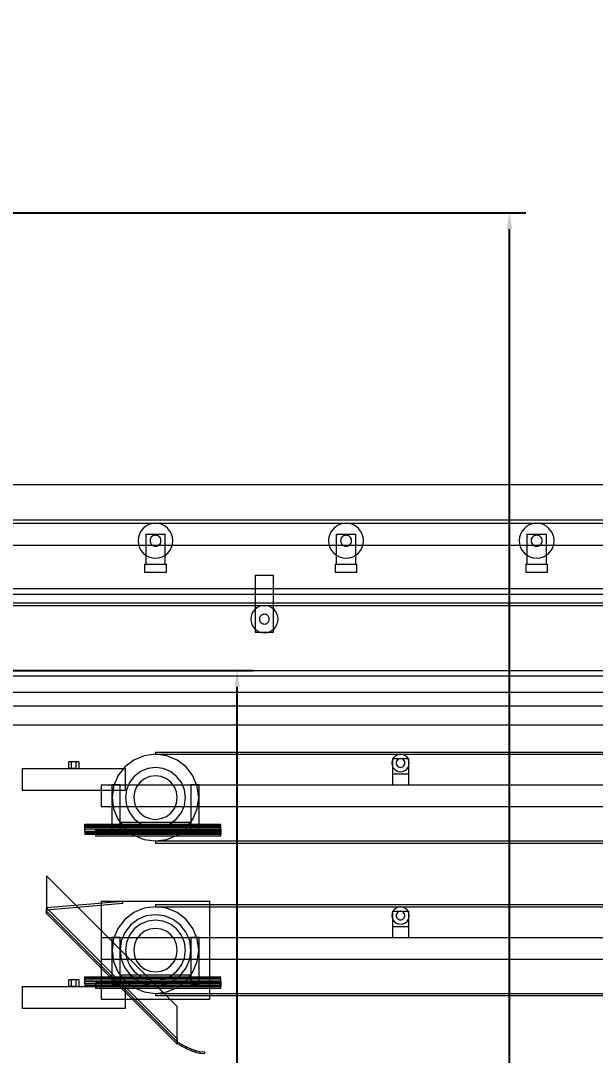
# Model space of a CAD drawing. Header units: millimetres. Extents: x -191664 to 191490, y -197311 to 10263.
# Drawn here: x 1307 to 2362, y -123906 to -122008 of the extents above; entities that cross this region are included whole.
import ezdxf

# ---------------------------------------------------------------- set-up
doc = ezdxf.new("R2010")
doc.units = ezdxf.units.MM
for name, color, linetype, lineweight in [('COTAS_O', 1, 'Continuous', 0), ('COTAS_R', 1, 'Continuous', 0), ('DET_secador_lateral', 7, 'Continuous', 0), ('R15_COTAS_TRANSPORTE_P', 1, 'Continuous', 0)]:
    doc.layers.add(name, color=color, linetype=linetype, lineweight=lineweight)
doc.dimstyles.new('PLANTA_20', dxfattribs={"dimtxt": 50, "dimasz": 30, "dimexe": 30, "dimexo": 16, "dimgap": 20, "dimtad": 1, "dimtih": 1, "dimtoh": 1, "dimdec": 1, "dimzin": 0, "dimdsep": 46, "dimcen": 0.09, "dimadec": 0, "dimazin": 0, "dimtfac": 1, "dimtdec": 4, "dimtofl": 0, "dimtmove": 0, "dimatfit": 3, "dimfxl": 1, "dimtolj": 1, "dimtzin": 0, "dimarcsym": 0})

# ---------------------------------------------------------------- blocks, each defined once
blk = doc.blocks.new('*D88')
at = {"layer": 'COTAS_O', "color": 0, "lineweight": -2, "transparency": 16777216}
for p, q in [((1120.7, -123200), (1734.7, -123200)), ((1704.7, -126170), (1704.7, -123230)), ((1120.7, -126200), (1734.7, -126200))]:
    blk.add_line(p, q, dxfattribs=at)
at = {"layer": 'COTAS_O', "color": 0, "transparency": 16777216}
for points in [[(1699.7, -123230), (1709.7, -123230), (1704.7, -123200)], [(1699.7, -126170), (1709.7, -126170), (1704.7, -126200)]]:
    blk.add_solid(points, dxfattribs=at)
at = {"layer": 'Defpoints', "color": 0, "transparency": 16777216}
for p in [(1104.7, -123200), (1704.7, -123200), (1104.7, -126200)]:
    blk.add_point(p, dxfattribs=at)
blk = doc.blocks.new('*D89')
at = {"layer": 'COTAS_R', "color": 0, "lineweight": -2, "transparency": 16777216}
for p, q in [((1120.7, -122360), (2234.7, -122360)), ((2204.7, -126170), (2204.7, -122390)), ((1120.7, -126200), (2234.7, -126200))]:
    blk.add_line(p, q, dxfattribs=at)
at = {"layer": 'COTAS_R', "color": 0, "transparency": 16777216}
for points in [[(2199.7, -122390), (2209.7, -122390), (2204.7, -122360)], [(2199.7, -126170), (2209.7, -126170), (2204.7, -126200)]]:
    blk.add_solid(points, dxfattribs=at)
at = {"layer": 'Defpoints', "color": 0, "transparency": 16777216}
for p in [(1104.7, -122360), (2204.7, -122360), (1104.7, -126200)]:
    blk.add_point(p, dxfattribs=at)
blk = doc.blocks.new('*D133')
at = {"layer": 'Defpoints', "color": 0, "transparency": 16777216}
for p in [(439.7, -194148), (217.9, -194406.1), (-500, -194490), (-500, -194490), (500, -194490)]:
    blk.add_point(p, dxfattribs=at)
at = {"layer": 'R15_COTAS_TRANSPORTE_P', "color": 0, "lineweight": -2, "transparency": 16777216}
blk.add_arc((-500, -194490), 722.8, 2.3783, 17.6217, dxfattribs=at)
at = {"layer": 'R15_COTAS_TRANSPORTE_P', "color": 0, "transparency": 16777216}
for points in [[(184.1, -194272.8), (193.6, -194269.6), (179.2, -194242.8)], [(227.1, -194459.9), (217.2, -194460.1), (222.8, -194490)]]:
    blk.add_solid(points, dxfattribs=at)

msp = doc.modelspace()

# ---------------------------------------------------------------- linework, layer by layer
at = {"layer": 'DET_secador_lateral', "color": 253, "true_color": 0x97a8b0}
for p, q in [((654.71, -122859), (3522.6, -122859)), ((654.71, -122924), (3522.6, -122924))]:
    msp.add_line(p, q, dxfattribs=at)
at = {"layer": 'DET_secador_lateral', "color": 139, "true_color": 0x345148}
for p, q in [((604.71, -122924), (3572.6, -122924)), ((604.71, -122930), (3572.6, -122930))]:
    msp.add_line(p, q, dxfattribs=at)
at = {"layer": 'DET_secador_lateral', "color": 253, "true_color": 0xa8b4b9}
for p, q in [((1542.47, -122932.44), (1536.93, -122935.39)), ((1548.47, -122930.61), (1542.47, -122932.44)), ((1554.71, -122930), (1548.47, -122930.61)), ((1560.96, -122930.61), (1554.71, -122930)), ((1566.96, -122932.44), (1560.96, -122930.61)), ((1572.49, -122935.39), (1566.96, -122932.44)), ((1892.47, -122932.44), (1886.93, -122935.39)), ((1898.47, -122930.61), (1892.47, -122932.44)), ((1904.71, -122930), (1898.47, -122930.61)), ((1910.96, -122930.61), (1904.71, -122930)), ((1916.96, -122932.44), (1910.96, -122930.61)), ((1922.49, -122935.39), (1916.96, -122932.44)), ((2242.47, -122932.44), (2236.93, -122935.39)), ((2248.47, -122930.61), (2242.47, -122932.44)), ((2254.71, -122930), (2248.47, -122930.61)), ((2260.96, -122930.61), (2254.71, -122930)), ((2266.96, -122932.44), (2260.96, -122930.61)), ((2272.49, -122935.39), (2266.96, -122932.44)), ((1525.15, -122949.75), (1523.33, -122955.76)), ((1528.11, -122944.22), (1525.15, -122949.75)), ((1532.08, -122939.37), (1528.11, -122944.22)), ((1536.93, -122935.39), (1532.08, -122939.37)), ((1550.89, -122952.76), (1549.16, -122953.69)), ((1552.76, -122952.19), (1550.89, -122952.76)), ((1554.71, -122952), (1552.76, -122952.19)), ((1556.66, -122952.19), (1554.71, -122952)), ((1558.54, -122952.76), (1556.66, -122952.19)), ((1560.27, -122953.69), (1558.54, -122952.76)), ((1577.34, -122939.37), (1572.49, -122935.39)), ((1581.32, -122944.22), (1577.34, -122939.37)), ((1584.28, -122949.75), (1581.32, -122944.22)), ((1586.1, -122955.76), (1584.28, -122949.75)), ((1875.15, -122949.75), (1873.33, -122955.76)), ((1878.11, -122944.22), (1875.15, -122949.75)), ((1882.08, -122939.37), (1878.11, -122944.22)), ((1886.93, -122935.39), (1882.08, -122939.37)), ((1900.89, -122952.76), (1899.16, -122953.69)), ((1902.76, -122952.19), (1900.89, -122952.76)), ((1904.71, -122952), (1902.76, -122952.19)), ((1906.66, -122952.19), (1904.71, -122952)), ((1908.54, -122952.76), (1906.66, -122952.19)), ((1910.27, -122953.69), (1908.54, -122952.76)), ((1927.34, -122939.37), (1922.49, -122935.39)), ((1931.32, -122944.22), (1927.34, -122939.37)), ((1934.28, -122949.75), (1931.32, -122944.22)), ((1936.1, -122955.76), (1934.28, -122949.75)), ((2225.15, -122949.75), (2223.33, -122955.76)), ((2228.11, -122944.22), (2225.15, -122949.75)), ((2232.08, -122939.37), (2228.11, -122944.22)), ((2236.93, -122935.39), (2232.08, -122939.37)), ((2250.89, -122952.76), (2249.16, -122953.69)), ((2252.76, -122952.19), (2250.89, -122952.76)), ((2254.71, -122952), (2252.76, -122952.19)), ((2256.66, -122952.19), (2254.71, -122952)), ((2258.54, -122952.76), (2256.66, -122952.19)), ((2260.27, -122953.69), (2258.54, -122952.76)), ((2277.34, -122939.37), (2272.49, -122935.39)), ((2281.32, -122944.22), (2277.34, -122939.37)), ((2284.28, -122949.75), (2281.32, -122944.22)), ((2286.1, -122955.76), (2284.28, -122949.75)), ((1523.33, -122955.76), (1522.71, -122962)), ((1522.71, -122962), (1523.33, -122968.24)), ((1523.33, -122968.24), (1525.15, -122974.25)), ((1544.9, -122960.05), (1544.71, -122962)), ((1544.71, -122962), (1544.9, -122963.95)), ((1545.47, -122958.17), (1544.9, -122960.05)), ((1544.9, -122963.95), (1545.47, -122965.83)), ((1546.4, -122956.44), (1545.47, -122958.17)), ((1545.47, -122965.83), (1546.4, -122967.56)), ((1547.64, -122954.93), (1546.4, -122956.44)), ((1546.4, -122967.56), (1547.64, -122969.07)), ((1549.16, -122953.69), (1547.64, -122954.93)), ((1547.64, -122969.07), (1549.16, -122970.31)), ((1549.16, -122970.31), (1550.89, -122971.24)), ((1550.89, -122971.24), (1552.76, -122971.81)), ((1552.76, -122971.81), (1554.71, -122972)), ((1554.71, -122972), (1556.66, -122971.81)), ((1556.66, -122971.81), (1558.54, -122971.24)), ((1558.54, -122971.24), (1560.27, -122970.31)), ((1561.78, -122954.93), (1560.27, -122953.69)), ((1560.27, -122970.31), (1561.78, -122969.07)), ((1563.03, -122956.44), (1561.78, -122954.93)), ((1561.78, -122969.07), (1563.03, -122967.56)), ((1563.95, -122958.17), (1563.03, -122956.44)), ((1563.03, -122967.56), (1563.95, -122965.83)), ((1564.52, -122960.05), (1563.95, -122958.17)), ((1563.95, -122965.83), (1564.52, -122963.95)), ((1564.71, -122962), (1564.52, -122960.05)), ((1564.52, -122963.95), (1564.71, -122962)), ((1584.28, -122974.25), (1586.1, -122968.24)), ((1586.71, -122962), (1586.1, -122955.76)), ((1586.1, -122968.24), (1586.71, -122962)), ((1873.33, -122955.76), (1872.71, -122962)), ((1872.71, -122962), (1873.33, -122968.24)), ((1873.33, -122968.24), (1875.15, -122974.25)), ((1894.9, -122960.05), (1894.71, -122962)), ((1894.71, -122962), (1894.9, -122963.95)), ((1895.47, -122958.17), (1894.9, -122960.05)), ((1894.9, -122963.95), (1895.47, -122965.83)), ((1896.4, -122956.44), (1895.47, -122958.17)), ((1895.47, -122965.83), (1896.4, -122967.56)), ((1897.64, -122954.93), (1896.4, -122956.44)), ((1896.4, -122967.56), (1897.64, -122969.07)), ((1899.16, -122953.69), (1897.64, -122954.93)), ((1897.64, -122969.07), (1899.16, -122970.31)), ((1899.16, -122970.31), (1900.89, -122971.24)), ((1900.89, -122971.24), (1902.76, -122971.81)), ((1902.76, -122971.81), (1904.71, -122972)), ((1904.71, -122972), (1906.66, -122971.81)), ((1906.66, -122971.81), (1908.54, -122971.24)), ((1908.54, -122971.24), (1910.27, -122970.31)), ((1911.78, -122954.93), (1910.27, -122953.69)), ((1910.27, -122970.31), (1911.78, -122969.07)), ((1913.03, -122956.44), (1911.78, -122954.93)), ((1911.78, -122969.07), (1913.03, -122967.56)), ((1913.95, -122958.17), (1913.03, -122956.44)), ((1913.03, -122967.56), (1913.95, -122965.83)), ((1914.52, -122960.05), (1913.95, -122958.17)), ((1913.95, -122965.83), (1914.52, -122963.95)), ((1914.71, -122962), (1914.52, -122960.05)), ((1914.52, -122963.95), (1914.71, -122962)), ((1934.28, -122974.25), (1936.1, -122968.24)), ((1936.71, -122962), (1936.1, -122955.76)), ((1936.1, -122968.24), (1936.71, -122962)), ((2223.33, -122955.76), (2222.71, -122962)), ((2222.71, -122962), (2223.33, -122968.24)), ((2223.33, -122968.24), (2225.15, -122974.25)), ((2244.9, -122960.05), (2244.71, -122962)), ((2244.71, -122962), (2244.9, -122963.95)), ((2245.47, -122958.17), (2244.9, -122960.05)), ((2244.9, -122963.95), (2245.47, -122965.83)), ((2246.4, -122956.44), (2245.47, -122958.17)), ((2245.47, -122965.83), (2246.4, -122967.56)), ((2247.64, -122954.93), (2246.4, -122956.44)), ((2246.4, -122967.56), (2247.64, -122969.07)), ((2249.16, -122953.69), (2247.64, -122954.93)), ((2247.64, -122969.07), (2249.16, -122970.31)), ((2249.16, -122970.31), (2250.89, -122971.24)), ((2250.89, -122971.24), (2252.76, -122971.81)), ((2252.76, -122971.81), (2254.71, -122972)), ((2254.71, -122972), (2256.66, -122971.81)), ((2256.66, -122971.81), (2258.54, -122971.24)), ((2258.54, -122971.24), (2260.27, -122970.31)), ((2261.78, -122954.93), (2260.27, -122953.69)), ((2260.27, -122970.31), (2261.78, -122969.07)), ((2263.03, -122956.44), (2261.78, -122954.93)), ((2261.78, -122969.07), (2263.03, -122967.56)), ((2263.95, -122958.17), (2263.03, -122956.44)), ((2263.03, -122967.56), (2263.95, -122965.83)), ((2264.52, -122960.05), (2263.95, -122958.17)), ((2263.95, -122965.83), (2264.52, -122963.95)), ((2264.71, -122962), (2264.52, -122960.05)), ((2264.52, -122963.95), (2264.71, -122962)), ((2284.28, -122974.25), (2286.1, -122968.24)), ((2286.71, -122962), (2286.1, -122955.76)), ((2286.1, -122968.24), (2286.71, -122962)), ((1525.15, -122974.25), (1528.11, -122979.78)), ((1528.11, -122979.78), (1532.08, -122984.63)), ((1532.08, -122984.63), (1536.93, -122988.61)), ((1536.93, -122988.61), (1542.47, -122991.56)), ((1566.96, -122991.56), (1572.49, -122988.61)), ((1572.49, -122988.61), (1577.34, -122984.63)), ((1577.34, -122984.63), (1581.32, -122979.78)), ((1581.32, -122979.78), (1584.28, -122974.25)), ((1875.15, -122974.25), (1878.11, -122979.78)), ((1878.11, -122979.78), (1882.08, -122984.63)), ((1882.08, -122984.63), (1886.93, -122988.61)), ((1886.93, -122988.61), (1892.47, -122991.56)), ((1916.96, -122991.56), (1922.49, -122988.61)), ((1922.49, -122988.61), (1927.34, -122984.63)), ((1927.34, -122984.63), (1931.32, -122979.78)), ((1931.32, -122979.78), (1934.28, -122974.25)), ((2225.15, -122974.25), (2228.11, -122979.78)), ((2228.11, -122979.78), (2232.08, -122984.63)), ((2232.08, -122984.63), (2236.93, -122988.61)), ((2236.93, -122988.61), (2242.47, -122991.56)), ((2266.96, -122991.56), (2272.49, -122988.61)), ((2272.49, -122988.61), (2277.34, -122984.63)), ((2277.34, -122984.63), (2281.32, -122979.78)), ((2281.32, -122979.78), (2284.28, -122974.25)), ((1542.47, -122991.56), (1548.47, -122993.39)), ((1548.47, -122993.39), (1554.71, -122994)), ((1554.71, -122994), (1560.96, -122993.39)), ((1560.96, -122993.39), (1566.96, -122991.56)), ((1892.47, -122991.56), (1898.47, -122993.39)), ((1898.47, -122993.39), (1904.71, -122994)), ((1904.71, -122994), (1910.96, -122993.39)), ((1910.96, -122993.39), (1916.96, -122991.56)), ((2242.47, -122991.56), (2248.47, -122993.39)), ((2248.47, -122993.39), (2254.71, -122994)), ((2254.71, -122994), (2260.96, -122993.39)), ((2260.96, -122993.39), (2266.96, -122991.56)), ((1740.82, -123085.21), (1737.03, -123088.32)), ((1745.15, -123082.9), (1740.82, -123085.21)), ((1749.83, -123081.48), (1745.15, -123082.9)), ((1754.71, -123081), (1749.83, -123081.48)), ((1759.59, -123081.48), (1754.71, -123081)), ((1764.28, -123082.9), (1759.59, -123081.48)), ((1768.6, -123085.21), (1764.28, -123082.9)), ((1772.39, -123088.32), (1768.6, -123085.21)), ((1730.19, -123101.12), (1729.71, -123106)), ((1731.62, -123096.43), (1730.19, -123101.12)), ((1733.93, -123092.11), (1731.62, -123096.43)), ((1737.03, -123088.32), (1733.93, -123092.11)), ((1745.89, -123104.24), (1745.71, -123106)), ((1746.4, -123102.56), (1745.89, -123104.24)), ((1747.23, -123101), (1746.4, -123102.56)), ((1748.35, -123099.64), (1747.23, -123101)), ((1749.71, -123098.52), (1748.35, -123099.64)), ((1751.27, -123097.69), (1749.71, -123098.52)), ((1752.96, -123097.17), (1751.27, -123097.69)), ((1754.71, -123097), (1752.96, -123097.17)), ((1756.47, -123097.17), (1754.71, -123097)), ((1758.16, -123097.69), (1756.47, -123097.17)), ((1759.71, -123098.52), (1758.16, -123097.69)), ((1761.08, -123099.64), (1759.71, -123098.52)), ((1762.2, -123101), (1761.08, -123099.64)), ((1763.03, -123102.56), (1762.2, -123101)), ((1763.54, -123104.24), (1763.03, -123102.56)), ((1763.71, -123106), (1763.54, -123104.24)), ((1775.5, -123092.11), (1772.39, -123088.32)), ((1777.81, -123096.43), (1775.5, -123092.11)), ((1779.23, -123101.12), (1777.81, -123096.43)), ((1779.71, -123106), (1779.23, -123101.12)), ((1729.71, -123106), (1730.19, -123110.88)), ((1730.19, -123110.88), (1731.62, -123115.57)), ((1731.62, -123115.57), (1733.93, -123119.89)), ((1733.93, -123119.89), (1737.03, -123123.68)), ((1737.03, -123123.68), (1740.82, -123126.79)), ((1745.71, -123106), (1745.89, -123107.76)), ((1745.89, -123107.76), (1746.4, -123109.44)), ((1746.4, -123109.44), (1747.23, -123111)), ((1747.23, -123111), (1748.35, -123112.36)), ((1748.35, -123112.36), (1749.71, -123113.48)), ((1749.71, -123113.48), (1751.27, -123114.31)), ((1751.27, -123114.31), (1752.96, -123114.83)), ((1752.96, -123114.83), (1754.71, -123115)), ((1754.71, -123115), (1756.47, -123114.83)), ((1756.47, -123114.83), (1758.16, -123114.31)), ((1758.16, -123114.31), (1759.71, -123113.48)), ((1759.71, -123113.48), (1761.08, -123112.36)), ((1761.08, -123112.36), (1762.2, -123111)), ((1762.2, -123111), (1763.03, -123109.44)), ((1763.03, -123109.44), (1763.54, -123107.76)), ((1763.54, -123107.76), (1763.71, -123106)), ((1768.6, -123126.79), (1772.39, -123123.68)), ((1772.39, -123123.68), (1775.5, -123119.89)), ((1775.5, -123119.89), (1777.81, -123115.57)), ((1777.81, -123115.57), (1779.23, -123110.88)), ((1779.23, -123110.88), (1779.71, -123106)), ((1740.82, -123126.79), (1745.15, -123129.1)), ((1745.15, -123129.1), (1749.83, -123130.52)), ((1749.83, -123130.52), (1754.71, -123131)), ((1754.71, -123131), (1759.59, -123130.52)), ((1759.59, -123130.52), (1764.28, -123129.1)), ((1764.28, -123129.1), (1768.6, -123126.79))]:
    msp.add_line(p, q, dxfattribs=at)
at = {"layer": 'DET_secador_lateral', "color": 253, "true_color": 0xa6b3ba}
for p, q in [((1536.71, -122950), (1572.71, -122950)), ((1536.71, -122950), (1536.71, -123005)), ((1572.71, -123005), (1572.71, -122950)), ((1886.71, -122950), (1922.71, -122950)), ((1886.71, -122950), (1886.71, -123005)), ((1922.71, -123005), (1922.71, -122950)), ((2236.71, -122950), (2272.71, -122950)), ((2236.71, -122950), (2236.71, -123005)), ((2272.71, -123005), (2272.71, -122950)), ((1534.71, -123005), (1574.71, -123005)), ((1534.71, -123005), (1534.71, -123020)), ((1536.71, -123005), (1572.71, -123005)), ((1574.71, -123020), (1574.71, -123005)), ((1884.71, -123005), (1924.71, -123005)), ((1884.71, -123005), (1884.71, -123020)), ((1886.71, -123005), (1922.71, -123005)), ((1924.71, -123020), (1924.71, -123005)), ((2234.71, -123005), (2274.71, -123005)), ((2234.71, -123005), (2234.71, -123020)), ((2236.71, -123005), (2272.71, -123005)), ((2274.71, -123020), (2274.71, -123005)), ((1534.71, -123020), (1574.71, -123020)), ((1737.71, -123025), (1771.71, -123025)), ((1737.71, -123025), (1737.71, -123130)), ((1771.71, -123130), (1771.71, -123025)), ((1884.71, -123020), (1924.71, -123020)), ((2234.71, -123020), (2274.71, -123020)), ((354.71, -123060), (3854.71, -123060)), ((1737.71, -123130), (1771.71, -123130)), ((354.71, -123210), (3854.71, -123210))]:
    msp.add_line(p, q, dxfattribs=at)
at = {"layer": 'DET_secador_lateral', "color": 157, "true_color": 0x435b68}
for p, q in [((1004.71, -122970), (3672.6, -122970)), ((1004.71, -123050), (3672.6, -123050))]:
    msp.add_line(p, q, dxfattribs=at)
at = {"layer": 'DET_secador_lateral', "color": 139, "true_color": 0x3a4e48}
for p, q in [((604.71, -123076), (3572.6, -123076)), ((604.71, -123081), (3572.6, -123081))]:
    msp.add_line(p, q, dxfattribs=at)
at = {"layer": 'DET_secador_lateral', "color": 251, "true_color": 0x536a64}
for p, q in [((1104.71, -123200), (21104.71, -123200)), ((1104.71, -123300), (21104.71, -123300))]:
    msp.add_line(p, q, dxfattribs=at)
at = {"layer": 'DET_secador_lateral', "color": 253, "true_color": 0xaab5b9}
for p, q in [((1119.71, -123200), (2504.71, -123200)), ((1119.71, -123240), (2504.71, -123240))]:
    msp.add_line(p, q, dxfattribs=at)
at = {"layer": 'DET_secador_lateral', "color": 254, "true_color": 0xd8e0dc}
msp.add_line((1119.71, -123265), (2756.38, -123265), dxfattribs=at)
at = {"layer": 'DET_secador_lateral', "color": 8, "true_color": 0x727f77}
for p, q in [((1554.71, -123350), (20654.71, -123350)), ((1554.71, -123350), (1554.71, -123354)), ((1554.71, -123354), (20654.71, -123354)), ((1554.71, -123630), (20654.71, -123630)), ((1554.71, -123630), (1554.71, -123634)), ((1554.71, -123634), (20654.71, -123634))]:
    msp.add_line(p, q, dxfattribs=at)
at = {"layer": 'DET_secador_lateral', "color": 43, "true_color": 0xe7bf45}
for p, q in [((1400.21, -123368), (1395.71, -123368)), ((1395.71, -123380), (1395.71, -123368)), ((1409.21, -123368), (1400.21, -123368)), ((1400.21, -123380), (1400.21, -123368)), ((1413.71, -123368), (1409.21, -123368)), ((1409.21, -123380), (1409.21, -123368)), ((1413.71, -123368), (1413.71, -123380)), ((1400.21, -123380), (1395.71, -123380)), ((1409.21, -123380), (1400.21, -123380)), ((1409.21, -123380), (1413.71, -123380)), ((1400.21, -123768), (1395.71, -123768)), ((1395.71, -123780), (1395.71, -123768)), ((1409.21, -123768), (1400.21, -123768)), ((1400.21, -123780), (1400.21, -123768)), ((1413.71, -123768), (1409.21, -123768)), ((1409.21, -123780), (1409.21, -123768)), ((1413.71, -123768), (1413.71, -123780)), ((1400.21, -123780), (1395.71, -123780)), ((1409.21, -123780), (1400.21, -123780)), ((1409.21, -123780), (1413.71, -123780))]:
    msp.add_line(p, q, dxfattribs=at)
at = {"layer": 'DET_secador_lateral', "color": 253, "true_color": 0xa4b0b5}
for p, q in [((1514.96, -123364.65), (1498.5, -123377.29)), ((1534.14, -123356.71), (1514.96, -123364.65)), ((1554.71, -123354), (1534.14, -123356.71)), ((1575.29, -123356.71), (1554.71, -123354)), ((1594.46, -123364.65), (1575.29, -123356.71)), ((1610.93, -123377.29), (1594.46, -123364.65)), ((1989.26, -123365.86), (1988.71, -123370)), ((1988.71, -123370), (1989.26, -123374.14)), ((1990.86, -123362), (1989.26, -123365.86)), ((1993.4, -123358.69), (1990.86, -123362)), ((1996.71, -123356.14), (1993.4, -123358.69)), ((2000.57, -123354.55), (1996.71, -123356.14)), ((1996.98, -123367.93), (1996.71, -123370)), ((1996.71, -123370), (1996.98, -123372.07)), ((1997.78, -123366), (1996.98, -123367.93)), ((1999.06, -123364.34), (1997.78, -123366)), ((2000.71, -123363.07), (1999.06, -123364.34)), ((2004.71, -123354), (2000.57, -123354.55)), ((2002.64, -123362.27), (2000.71, -123363.07)), ((2004.71, -123362), (2002.64, -123362.27)), ((2008.85, -123354.55), (2004.71, -123354)), ((2006.78, -123362.27), (2004.71, -123362)), ((2008.71, -123363.07), (2006.78, -123362.27)), ((2010.37, -123364.34), (2008.71, -123363.07)), ((2012.71, -123356.14), (2008.85, -123354.55)), ((2011.64, -123366), (2010.37, -123364.34)), ((2012.44, -123367.93), (2011.64, -123366)), ((2012.71, -123370), (2012.44, -123367.93)), ((2012.44, -123372.07), (2012.71, -123370)), ((2016.03, -123358.69), (2012.71, -123356.14)), ((2018.57, -123362), (2016.03, -123358.69)), ((2020.17, -123365.86), (2018.57, -123362)), ((2020.71, -123370), (2020.17, -123365.86)), ((2020.17, -123374.14), (2020.71, -123370)), ((1498.5, -123377.29), (1485.86, -123393.75)), ((1527.21, -123385.87), (1515.82, -123394.61)), ((1540.48, -123380.37), (1527.21, -123385.87)), ((1554.71, -123378.5), (1540.48, -123380.37)), ((1568.95, -123380.37), (1554.71, -123378.5)), ((1582.21, -123385.87), (1568.95, -123380.37)), ((1593.6, -123394.61), (1582.21, -123385.87)), ((1623.56, -123393.75), (1610.93, -123377.29)), ((1989.26, -123374.14), (1990.86, -123378)), ((1990.86, -123378), (1993.4, -123381.31)), ((1993.4, -123381.31), (1996.71, -123383.86)), ((1996.71, -123383.86), (2000.57, -123385.45)), ((1996.98, -123372.07), (1997.78, -123374)), ((1997.78, -123374), (1999.06, -123375.66)), ((1999.06, -123375.66), (2000.71, -123376.93)), ((2000.57, -123385.45), (2004.71, -123386)), ((2000.71, -123376.93), (2002.64, -123377.73)), ((2002.64, -123377.73), (2004.71, -123378)), ((2004.71, -123378), (2006.78, -123377.73)), ((2004.71, -123386), (2008.85, -123385.45)), ((2006.78, -123377.73), (2008.71, -123376.93)), ((2008.71, -123376.93), (2010.37, -123375.66)), ((2008.85, -123385.45), (2012.71, -123383.86)), ((2010.37, -123375.66), (2011.64, -123374)), ((2011.64, -123374), (2012.44, -123372.07)), ((2012.71, -123383.86), (2016.03, -123381.31)), ((2016.03, -123381.31), (2018.57, -123378)), ((2018.57, -123378), (2020.17, -123374.14)), ((1485.86, -123393.75), (1477.92, -123412.92)), ((1507.08, -123406), (1501.59, -123419.26)), ((1515.82, -123394.61), (1507.08, -123406)), ((1526.43, -123405.22), (1520.07, -123413.5)), ((1534.71, -123398.86), (1526.43, -123405.22)), ((1544.36, -123394.86), (1534.71, -123398.86)), ((1554.71, -123393.5), (1544.36, -123394.86)), ((1565.06, -123394.86), (1554.71, -123393.5)), ((1574.71, -123398.86), (1565.06, -123394.86)), ((1583, -123405.22), (1574.71, -123398.86)), ((1589.35, -123413.5), (1583, -123405.22)), ((1602.34, -123406), (1593.6, -123394.61)), ((1607.84, -123419.26), (1602.34, -123406)), ((1631.5, -123412.92), (1623.56, -123393.75)), ((1477.92, -123412.92), (1475.21, -123433.5)), ((1501.59, -123419.26), (1499.71, -123433.5)), ((1516.08, -123423.15), (1514.71, -123433.5)), ((1520.07, -123413.5), (1516.08, -123423.15)), ((1593.35, -123423.15), (1589.35, -123413.5)), ((1594.71, -123433.5), (1593.35, -123423.15)), ((1609.71, -123433.5), (1607.84, -123419.26)), ((1634.21, -123433.5), (1631.5, -123412.92)), ((1475.21, -123433.5), (1477.92, -123454.08)), ((1499.71, -123433.5), (1501.59, -123447.74)), ((1514.71, -123433.5), (1516.08, -123443.85)), ((1516.08, -123443.85), (1520.07, -123453.5)), ((1589.35, -123453.5), (1593.35, -123443.85)), ((1593.35, -123443.85), (1594.71, -123433.5)), ((1607.84, -123447.74), (1609.71, -123433.5)), ((1631.5, -123454.08), (1634.21, -123433.5)), ((1477.92, -123454.08), (1485.86, -123473.25)), ((1501.59, -123447.74), (1507.08, -123461)), ((1507.08, -123461), (1515.82, -123472.39)), ((1520.07, -123453.5), (1526.43, -123461.78)), ((1526.43, -123461.78), (1534.71, -123468.14)), ((1574.71, -123468.14), (1583, -123461.78)), ((1583, -123461.78), (1589.35, -123453.5)), ((1593.6, -123472.39), (1602.34, -123461)), ((1602.34, -123461), (1607.84, -123447.74)), ((1623.56, -123473.25), (1631.5, -123454.08)), ((1485.86, -123473.25), (1498.5, -123489.71)), ((1515.82, -123472.39), (1527.21, -123481.13)), ((1527.21, -123481.13), (1540.48, -123486.63)), ((1534.71, -123468.14), (1544.36, -123472.14)), ((1544.36, -123472.14), (1554.71, -123473.5)), ((1554.71, -123473.5), (1565.06, -123472.14)), ((1565.06, -123472.14), (1574.71, -123468.14)), ((1568.95, -123486.63), (1582.21, -123481.13)), ((1582.21, -123481.13), (1593.6, -123472.39)), ((1610.93, -123489.71), (1623.56, -123473.25)), ((1498.5, -123489.71), (1514.96, -123502.35)), ((1514.96, -123502.35), (1534.14, -123510.29)), ((1540.48, -123486.63), (1554.71, -123488.5)), ((1554.71, -123488.5), (1568.95, -123486.63)), ((1575.29, -123510.29), (1594.46, -123502.35)), ((1594.46, -123502.35), (1610.93, -123489.71)), ((1534.14, -123510.29), (1554.71, -123513)), ((1554.71, -123513), (1575.29, -123510.29)), ((1554.71, -123634), (1534.14, -123636.71)), ((1575.29, -123636.71), (1554.71, -123634)), ((1996.71, -123636.14), (1993.4, -123638.69)), ((2000.57, -123634.55), (1996.71, -123636.14)), ((2004.71, -123634), (2000.57, -123634.55)), ((2008.85, -123634.55), (2004.71, -123634)), ((2012.71, -123636.14), (2008.85, -123634.55)), ((2016.03, -123638.69), (2012.71, -123636.14)), ((1514.96, -123644.65), (1498.5, -123657.29)), ((1534.14, -123636.71), (1514.96, -123644.65)), ((1594.46, -123644.65), (1575.29, -123636.71)), ((1610.93, -123657.29), (1594.46, -123644.65)), ((1989.26, -123645.86), (1988.71, -123650)), ((1988.71, -123650), (1989.26, -123654.14)), ((1990.86, -123642), (1989.26, -123645.86)), ((1989.26, -123654.14), (1990.86, -123658)), ((1993.4, -123638.69), (1990.86, -123642)), ((1996.98, -123647.93), (1996.71, -123650)), ((1996.71, -123650), (1996.98, -123652.07)), ((1997.78, -123646), (1996.98, -123647.93)), ((1996.98, -123652.07), (1997.78, -123654)), ((1999.06, -123644.34), (1997.78, -123646)), ((1997.78, -123654), (1999.06, -123655.66)), ((2000.71, -123643.07), (1999.06, -123644.34)), ((2002.64, -123642.27), (2000.71, -123643.07)), ((2004.71, -123642), (2002.64, -123642.27)), ((2006.78, -123642.27), (2004.71, -123642)), ((2008.71, -123643.07), (2006.78, -123642.27)), ((2010.37, -123644.34), (2008.71, -123643.07)), ((2011.64, -123646), (2010.37, -123644.34)), ((2010.37, -123655.66), (2011.64, -123654)), ((2012.44, -123647.93), (2011.64, -123646)), ((2011.64, -123654), (2012.44, -123652.07)), ((2012.71, -123650), (2012.44, -123647.93)), ((2012.44, -123652.07), (2012.71, -123650)), ((2018.57, -123642), (2016.03, -123638.69)), ((2020.17, -123645.86), (2018.57, -123642)), ((2018.57, -123658), (2020.17, -123654.14)), ((2020.71, -123650), (2020.17, -123645.86)), ((2020.17, -123654.14), (2020.71, -123650)), ((1485.86, -123673.75), (1477.92, -123692.92)), ((1498.5, -123657.29), (1485.86, -123673.75)), ((1515.82, -123674.61), (1507.08, -123686)), ((1527.21, -123665.87), (1515.82, -123674.61)), ((1540.48, -123660.37), (1527.21, -123665.87)), ((1554.71, -123658.5), (1540.48, -123660.37)), ((1554.71, -123673.5), (1544.36, -123674.86)), ((1568.95, -123660.37), (1554.71, -123658.5)), ((1565.06, -123674.86), (1554.71, -123673.5)), ((1582.21, -123665.87), (1568.95, -123660.37)), ((1593.6, -123674.61), (1582.21, -123665.87)), ((1602.34, -123686), (1593.6, -123674.61)), ((1623.56, -123673.75), (1610.93, -123657.29)), ((1631.5, -123692.92), (1623.56, -123673.75)), ((1990.86, -123658), (1993.4, -123661.31)), ((1993.4, -123661.31), (1996.71, -123663.86)), ((1996.71, -123663.86), (2000.57, -123665.45)), ((1999.06, -123655.66), (2000.71, -123656.93)), ((2000.57, -123665.45), (2004.71, -123666)), ((2000.71, -123656.93), (2002.64, -123657.73)), ((2002.64, -123657.73), (2004.71, -123658)), ((2004.71, -123658), (2006.78, -123657.73)), ((2004.71, -123666), (2008.85, -123665.45)), ((2006.78, -123657.73), (2008.71, -123656.93)), ((2008.71, -123656.93), (2010.37, -123655.66)), ((2008.85, -123665.45), (2012.71, -123663.86)), ((2012.71, -123663.86), (2016.03, -123661.31)), ((2016.03, -123661.31), (2018.57, -123658)), ((1477.92, -123692.92), (1475.21, -123713.5)), ((1507.08, -123686), (1501.59, -123699.26)), ((1520.07, -123693.5), (1516.08, -123703.15)), ((1526.43, -123685.22), (1520.07, -123693.5)), ((1534.71, -123678.86), (1526.43, -123685.22)), ((1544.36, -123674.86), (1534.71, -123678.86)), ((1574.71, -123678.86), (1565.06, -123674.86)), ((1583, -123685.22), (1574.71, -123678.86)), ((1589.35, -123693.5), (1583, -123685.22)), ((1593.35, -123703.15), (1589.35, -123693.5)), ((1607.84, -123699.26), (1602.34, -123686)), ((1634.21, -123713.5), (1631.5, -123692.92)), ((1501.59, -123699.26), (1499.71, -123713.5)), ((1516.08, -123703.15), (1514.71, -123713.5)), ((1594.71, -123713.5), (1593.35, -123703.15)), ((1609.71, -123713.5), (1607.84, -123699.26)), ((1475.21, -123713.5), (1477.92, -123734.08)), ((1499.71, -123713.5), (1501.59, -123727.74)), ((1501.59, -123727.74), (1507.08, -123741)), ((1514.71, -123713.5), (1516.08, -123723.85)), ((1516.08, -123723.85), (1520.07, -123733.5)), ((1589.35, -123733.5), (1593.35, -123723.85)), ((1593.35, -123723.85), (1594.71, -123713.5)), ((1602.34, -123741), (1607.84, -123727.74)), ((1607.84, -123727.74), (1609.71, -123713.5)), ((1631.5, -123734.08), (1634.21, -123713.5)), ((1477.92, -123734.08), (1485.86, -123753.25)), ((1507.08, -123741), (1515.82, -123752.39)), ((1520.07, -123733.5), (1526.43, -123741.78)), ((1526.43, -123741.78), (1534.71, -123748.14)), ((1534.71, -123748.14), (1544.36, -123752.14)), ((1565.06, -123752.14), (1574.71, -123748.14)), ((1574.71, -123748.14), (1583, -123741.78)), ((1583, -123741.78), (1589.35, -123733.5)), ((1593.6, -123752.39), (1602.34, -123741)), ((1623.56, -123753.25), (1631.5, -123734.08)), ((1485.86, -123753.25), (1498.5, -123769.71)), ((1515.82, -123752.39), (1527.21, -123761.13)), ((1527.21, -123761.13), (1540.48, -123766.63)), ((1540.48, -123766.63), (1554.71, -123768.5)), ((1544.36, -123752.14), (1554.71, -123753.5)), ((1554.71, -123753.5), (1565.06, -123752.14)), ((1554.71, -123768.5), (1568.95, -123766.63)), ((1568.95, -123766.63), (1582.21, -123761.13)), ((1582.21, -123761.13), (1593.6, -123752.39)), ((1610.93, -123769.71), (1623.56, -123753.25)), ((1498.5, -123769.71), (1514.96, -123782.35)), ((1514.96, -123782.35), (1534.14, -123790.29)), ((1575.29, -123790.29), (1594.46, -123782.35)), ((1594.46, -123782.35), (1610.93, -123769.71)), ((1534.14, -123790.29), (1554.71, -123793)), ((1554.71, -123793), (1575.29, -123790.29))]:
    msp.add_line(p, q, dxfattribs=at)
at = {"layer": 'DET_secador_lateral', "color": 8, "true_color": 0x617680}
for p, q in [((1989.71, -123362), (2019.71, -123362)), ((1989.71, -123362), (1989.71, -123390)), ((2019.71, -123390), (2019.71, -123362)), ((1989.71, -123390), (2019.71, -123390)), ((1989.71, -123390), (1989.71, -123410)), ((2019.71, -123410), (2019.71, -123390)), ((1454.71, -123410), (20754.71, -123410)), ((1454.71, -123410), (1454.71, -123450)), ((1474.71, -123409.5), (1489.71, -123409.5)), ((1474.71, -123409.5), (1474.71, -123495.5)), ((1489.71, -123495.5), (1489.71, -123409.5)), ((1619.71, -123409.5), (1634.71, -123409.5)), ((1619.71, -123409.5), (1619.71, -123495.5)), ((1634.71, -123495.5), (1634.71, -123409.5)), ((1989.71, -123410), (2019.71, -123410)), ((1454.71, -123450), (20754.71, -123450)), ((1489.71, -123478.5), (1619.71, -123478.5)), ((1489.71, -123478.5), (1489.71, -123493.5)), ((1619.71, -123493.5), (1619.71, -123478.5)), ((1444.71, -123493.5), (1674.71, -123493.5)), ((1444.71, -123493.5), (1444.71, -123503.5)), ((1444.71, -123503.5), (1674.71, -123503.5)), ((1474.71, -123495.5), (1489.71, -123495.5)), ((1489.71, -123493.5), (1619.71, -123493.5)), ((1619.71, -123495.5), (1634.71, -123495.5)), ((1674.71, -123503.5), (1674.71, -123493.5)), ((1989.71, -123642), (2019.71, -123642)), ((1989.71, -123642), (1989.71, -123670)), ((2019.71, -123670), (2019.71, -123642)), ((1989.71, -123670), (2019.71, -123670)), ((1989.71, -123670), (1989.71, -123690)), ((2019.71, -123690), (2019.71, -123670)), ((1454.71, -123690), (20754.71, -123690)), ((1454.71, -123690), (1454.71, -123730)), ((1474.71, -123689.5), (1489.71, -123689.5)), ((1474.71, -123689.5), (1474.71, -123775.5)), ((1489.71, -123775.5), (1489.71, -123689.5)), ((1619.71, -123689.5), (1634.71, -123689.5)), ((1619.71, -123689.5), (1619.71, -123775.5)), ((1634.71, -123775.5), (1634.71, -123689.5)), ((1989.71, -123690), (2019.71, -123690)), ((1454.71, -123730), (20754.71, -123730)), ((1489.71, -123758.5), (1619.71, -123758.5)), ((1489.71, -123758.5), (1489.71, -123773.5)), ((1619.71, -123773.5), (1619.71, -123758.5)), ((1444.71, -123773.5), (1674.71, -123773.5)), ((1444.71, -123773.5), (1444.71, -123783.5)), ((1444.71, -123783.5), (1674.71, -123783.5)), ((1474.71, -123775.5), (1489.71, -123775.5)), ((1489.71, -123773.5), (1619.71, -123773.5)), ((1619.71, -123775.5), (1634.71, -123775.5)), ((1674.71, -123783.5), (1674.71, -123773.5))]:
    msp.add_line(p, q, dxfattribs=at)
at = {"layer": 'DET_secador_lateral', "color": 142, "true_color": 0x159eb4}
for p, q in [((1309.71, -123380), (1499.71, -123380)), ((1309.71, -123380), (1309.71, -123420)), ((1499.71, -123420), (1499.71, -123380)), ((1309.71, -123420), (1499.71, -123420)), ((1309.71, -123780), (1499.71, -123780)), ((1309.71, -123780), (1309.71, -123820)), ((1499.71, -123820), (1499.71, -123780)), ((1309.71, -123820), (1499.71, -123820))]:
    msp.add_line(p, q, dxfattribs=at)
at = {"layer": 'DET_secador_lateral', "color": 9, "true_color": 0xb2bdc0}
for p, q in [((1424.71, -123483.19), (1424.71, -123482.5)), ((1424.71, -123482.5), (1674.71, -123482.5)), ((1424.71, -123485.14), (1424.71, -123483.19)), ((1424.71, -123483.19), (1674.71, -123483.19)), ((1674.71, -123483.19), (1674.71, -123482.5)), ((1674.71, -123485.14), (1674.71, -123483.19)), ((1424.71, -123488.06), (1424.71, -123485.14)), ((1424.71, -123485.14), (1674.71, -123485.14)), ((1424.71, -123491.5), (1424.71, -123488.06)), ((1424.71, -123488.06), (1674.71, -123488.06)), ((1424.71, -123494.94), (1424.71, -123491.5)), ((1674.71, -123491.5), (1424.71, -123491.5)), ((1424.71, -123494.94), (1424.71, -123497.86)), ((1424.71, -123494.94), (1674.71, -123494.94)), ((1424.71, -123497.86), (1424.71, -123499.81)), ((1424.71, -123497.86), (1674.71, -123497.86)), ((1424.71, -123499.81), (1424.71, -123500.5)), ((1424.71, -123499.81), (1674.71, -123499.81)), ((1424.71, -123500.5), (1674.71, -123500.5)), ((1674.71, -123488.06), (1674.71, -123485.14)), ((1674.71, -123491.5), (1674.71, -123488.06)), ((1674.71, -123491.5), (1674.71, -123494.94)), ((1674.71, -123494.94), (1674.71, -123497.86)), ((1674.71, -123497.86), (1674.71, -123499.81)), ((1674.71, -123499.81), (1674.71, -123500.5)), ((1424.71, -123763.19), (1424.71, -123762.5)), ((1424.71, -123762.5), (1674.71, -123762.5)), ((1424.71, -123765.14), (1424.71, -123763.19)), ((1424.71, -123763.19), (1674.71, -123763.19)), ((1424.71, -123768.06), (1424.71, -123765.14)), ((1424.71, -123765.14), (1674.71, -123765.14)), ((1424.71, -123771.5), (1424.71, -123768.06)), ((1424.71, -123768.06), (1674.71, -123768.06)), ((1674.71, -123763.19), (1674.71, -123762.5)), ((1674.71, -123765.14), (1674.71, -123763.19)), ((1674.71, -123768.06), (1674.71, -123765.14)), ((1674.71, -123771.5), (1674.71, -123768.06)), ((1424.71, -123774.94), (1424.71, -123771.5)), ((1674.71, -123771.5), (1424.71, -123771.5)), ((1424.71, -123774.94), (1424.71, -123777.86)), ((1424.71, -123774.94), (1674.71, -123774.94)), ((1424.71, -123777.86), (1424.71, -123779.81)), ((1424.71, -123777.86), (1674.71, -123777.86)), ((1424.71, -123779.81), (1424.71, -123780.5)), ((1424.71, -123779.81), (1674.71, -123779.81)), ((1424.71, -123780.5), (1674.71, -123780.5)), ((1674.71, -123771.5), (1674.71, -123774.94)), ((1674.71, -123774.94), (1674.71, -123777.86)), ((1674.71, -123777.86), (1674.71, -123779.81)), ((1674.71, -123779.81), (1674.71, -123780.5))]:
    msp.add_line(p, q, dxfattribs=at)
at = {"layer": 'DET_secador_lateral', "color": 251, "true_color": 0x66766c}
for p, q in [((1554.71, -123513), (20654.71, -123513)), ((1554.71, -123513), (1554.71, -123517)), ((1554.71, -123517), (20654.71, -123517)), ((1554.71, -123793), (20654.71, -123793)), ((1554.71, -123793), (1554.71, -123797)), ((1554.71, -123797), (20654.71, -123797))]:
    msp.add_line(p, q, dxfattribs=at)
at = {"layer": 'DET_secador_lateral', "color": 253, "true_color": 0xa8b3b5}
for p, q in [((1594.71, -123817), (1354.71, -123577)), ((1354.71, -123577), (1354.71, -123646)), ((1494.71, -123624), (1354.71, -123636)), ((1494.71, -123628), (1354.71, -123640)), ((1354.71, -123636), (1354.71, -123640)), ((1494.71, -123628), (1494.71, -123624)), ((1354.71, -123642), (1594.71, -123882)), ((1354.71, -123646), (1354.71, -123642)), ((1354.71, -123646), (1594.71, -123886)), ((1594.71, -123886), (1594.71, -123817)), ((1594.71, -123882), (1594.71, -123886))]:
    msp.add_line(p, q, dxfattribs=at)
at = {"layer": 'DET_secador_lateral', "color": 254, "true_color": 0xd2d7cc}
for p, q in [((1354.71, -123636), (1594.71, -123876)), ((1354.71, -123642), (1354.71, -123636)), ((1594.71, -123876), (1594.71, -123882))]:
    msp.add_line(p, q, dxfattribs=at)
at = {"layer": 'DET_secador_lateral', "color": 33, "true_color": 0xb7a252}
for p, q in [((1454.71, -123623.5), (1654.71, -123623.5)), ((1454.71, -123623.5), (1454.71, -123803.5)), ((1654.71, -123803.5), (1654.71, -123623.5)), ((1454.71, -123803.5), (1654.71, -123803.5))]:
    msp.add_line(p, q, dxfattribs=at)
at = {"layer": 'DET_secador_lateral', "color": 55, "true_color": 0xb2a258}
for p, q in [((1537.89, -123650.71), (1522.21, -123657.21)), ((1554.71, -123648.5), (1537.89, -123650.71)), ((1571.54, -123650.71), (1554.71, -123648.5)), ((1587.21, -123657.21), (1571.54, -123650.71)), ((1508.75, -123667.54), (1498.42, -123681)), ((1522.21, -123657.21), (1508.75, -123667.54)), ((1600.67, -123667.54), (1587.21, -123657.21)), ((1611, -123681), (1600.67, -123667.54)), ((1498.42, -123681), (1491.93, -123696.68)), ((1617.5, -123696.68), (1611, -123681)), ((1491.93, -123696.68), (1489.71, -123713.5)), ((1619.71, -123713.5), (1617.5, -123696.68)), ((1489.71, -123713.5), (1491.93, -123730.32)), ((1491.93, -123730.32), (1498.42, -123746)), ((1611, -123746), (1617.5, -123730.32)), ((1617.5, -123730.32), (1619.71, -123713.5)), ((1498.42, -123746), (1508.75, -123759.46)), ((1600.67, -123759.46), (1611, -123746)), ((1508.75, -123759.46), (1522.21, -123769.79)), ((1587.21, -123769.79), (1600.67, -123759.46)), ((1522.21, -123769.79), (1537.89, -123776.29)), ((1537.89, -123776.29), (1554.71, -123778.5)), ((1554.71, -123778.5), (1571.54, -123776.29)), ((1571.54, -123776.29), (1587.21, -123769.79))]:
    msp.add_line(p, q, dxfattribs=at)
at = {"layer": 'DET_secador_lateral', "color": 9, "true_color": 0xc7cdbf}
for p, q in [((1594.71, -123882), (1603.05, -123886.66)), ((1594.71, -123885), (1594.71, -123882)), ((1594.71, -123885), (1603.05, -123889.66)), ((1603.05, -123886.66), (1603.05, -123889.66)), ((1603.05, -123886.66), (1611.38, -123891)), ((1603.05, -123889.66), (1611.38, -123894)), ((1611.38, -123891), (1611.38, -123894)), ((1611.38, -123891), (1619.71, -123894.73)), ((1611.38, -123894), (1619.71, -123897.73)), ((1619.71, -123894.73), (1619.71, -123897.73)), ((1619.71, -123894.73), (1628.05, -123897.59)), ((1619.71, -123897.73), (1628.05, -123900.59)), ((1628.05, -123897.59), (1628.05, -123900.59)), ((1628.05, -123897.59), (1636.38, -123899.39)), ((1628.05, -123900.59), (1636.38, -123902.39)), ((1636.38, -123899.39), (1636.38, -123902.39)), ((1636.38, -123899.39), (1644.71, -123900)), ((1636.38, -123902.39), (1644.71, -123903)), ((1644.71, -123900), (1644.71, -123903))]:
    msp.add_line(p, q, dxfattribs=at)

# ---------------------------------------------------------------- dimensions: what is measured, and where the dimension line sits
at = {"layer": 'COTAS_O'}
dim = msp.add_aligned_dim(p1=(1104.71, -126200), p2=(1104.71, -123200), distance=-600, text='<> O', dimstyle='PLANTA_20', dxfattribs=at)
dim.commit()
dim.dimension.update_dxf_attribs({"geometry": '*D88', "text_midpoint": (1704.71, -124700)})
at = {"layer": 'COTAS_R'}
dim = msp.add_aligned_dim(p1=(1104.71, -126200), p2=(1104.71, -122360), distance=-1100, text='<> R', dimstyle='PLANTA_20', dxfattribs=at)
dim.commit()
dim.dimension.update_dxf_attribs({"geometry": '*D89', "text_midpoint": (2204.71, -124280)})
at = {"layer": 'R15_COTAS_TRANSPORTE_P'}
dim = msp.add_angular_dim_2l(base=(217.89, -194406.09), line1=((-500, -194490), (500, -194490)), line2=((-500, -194490), (439.69, -194147.98)), dimstyle='PLANTA_20', dxfattribs=at)
dim.commit()
dim.dimension.update_dxf_attribs({"geometry": '*D133', "text_midpoint": (191490.46, -33543.69)})

doc.saveas('drawing.dxf')
